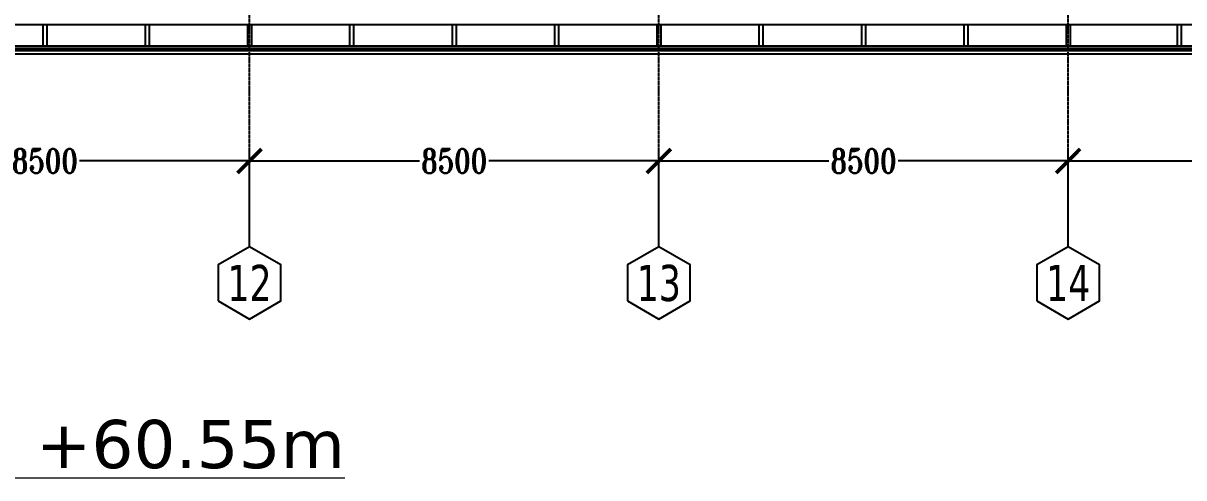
# Model space of a CAD drawing. Header units: millimetres. Extents: x -6598 to 74598, y -11659 to 33736.
# Drawn here: x 37801 to 61901, y -10573 to -1143 of the extents above; entities that cross this region are included whole.
import ezdxf
from ezdxf.enums import TextEntityAlignment as Align

# ---------------------------------------------------------------- set-up
doc = ezdxf.new("R2010")
doc.units = ezdxf.units.MM
doc.header["$LTSCALE"] = 0.95
doc.linetypes.add('DXK_LINE_DOT3', pattern=[5.9187, 2.979, -0.9799, 0.9799, -0.9799])
for name, color, linetype, lineweight in [('0-1', 7, 'Continuous', 5), ('E_B_PLACA-1', 10, 'Continuous', 25), ('E_B_PLACA-2', 254, 'Continuous', 25), ('E_VIGAS-1', 5, 'Continuous', 25), ('E_VIGAS-2', 10, 'Continuous', 25), ('HCB-TEXT-H1', 6, 'Continuous', 18)]:
    doc.layers.add(name, color=color, linetype=linetype, lineweight=lineweight)
for name, color, linetype in [('COTAS', 8, 'Continuous'), ('HCB-EJES', 1, 'Continuous'), ('HCB-ROTULOS', 2, 'Continuous')]:
    doc.layers.add(name, color=color, linetype=linetype)
doc.styles.add('ROMANT', font='romant.shx', dxfattribs={"width": 0.8})
doc.styles.add('VERDANA', font='verdana.ttf')
doc.dimstyles.new('1.125', dxfattribs={"dimscale": 0, "dimtxt": 500, "dimasz": 500, "dimexe": 4, "dimexo": 4, "dimgap": 15, "dimtad": 0, "dimdec": 0, "dimzin": 4, "dimdsep": 46, "dimtxsty": 'ROMANT', "dimblk": 'ARCHTICK', "dimcen": -10, "dimclrd": 256, "dimclrt": 3, "dimadec": 0, "dimazin": 0, "dimtfac": 1, "dimtdec": 0, "dimtix": 1, "dimtmove": 0, "dimatfit": 0, "dimldrblk": 'OBLIQUE', "dimfxl": 0.05, "dimtolj": 1, "dimtzin": 0, "dimarcsym": 0})

# ---------------------------------------------------------------- blocks, each defined once
blk = doc.blocks.new('EST_SFM_VIGA-METALICA-SECCION-C - EST_SFM_VIGA-METALICA-UPN100-1527742-_58_00m_N_E_-NIVEL-15 DOC')
at = {"layer": 'E_VIGAS-2'}
blk.add_line((-34.827, -0.032), (34.044, -0.032), dxfattribs=at)
blk = doc.blocks.new('EST_SFM_VIGA-METALICA-SECCION-C - EST_SFM_VIGA-METALICA-UPN100-1527772-_58_00m_N_E_-NIVEL-15 DOC')
at = {"layer": 'E_VIGAS-2'}
for p, q in [((34.942, 0.032), (-34.929, 0.032)), ((-34.929, -0.018), (34.942, -0.018))]:
    blk.add_line(p, q, dxfattribs=at)
blk = doc.blocks.new('EST_SFM_VIGA-METALICA-SECCION-C - EST_SFM_VIGA-METALICA-UPN160-1579051-_58_00m_N_E_-NIVEL-15 DOC')
at = {"layer": 'E_VIGAS-1'}
for p, q in [((30.107, 0.047), (-30.264, 0.047)), ((-30.269, -0.018), (30.113, -0.018))]:
    blk.add_line(p, q, dxfattribs=at)
blk = doc.blocks.new('DCTIB_CNI_EST_MOD-1A-FAC_0001_rvt-1-_58_00m_N_E_-NIVEL-15 DOC')
at = {"layer": 'E_B_PLACA-1'}
blk.add_line((-5.177, 138.995), (-75.147, 138.995), dxfattribs=at)
at = {"layer": 'E_B_PLACA-2'}
blk.add_line((-75.147, 138.995), (-5.177, 138.995), dxfattribs=at)
at = {"layer": 'E_VIGAS-1'}
for p, q in [((-35.953, 139.495), (-35.953, 139.045)), ((-35.871, 139.495), (-35.871, 139.045)), ((-33.828, 139.495), (-33.828, 139.045)), ((-33.746, 139.495), (-33.746, 139.045)), ((-31.703, 139.495), (-31.703, 139.045)), ((-31.621, 139.495), (-31.621, 139.045)), ((-29.578, 139.045), (-29.578, 139.495)), ((-29.496, 139.045), (-29.496, 139.495)), ((-27.454, 139.495), (-27.454, 139.045)), ((-27.372, 139.495), (-27.372, 139.045)), ((-25.328, 139.495), (-25.328, 139.045)), ((-25.246, 139.495), (-25.246, 139.045)), ((-23.203, 139.495), (-23.203, 139.045)), ((-23.121, 139.495), (-23.121, 139.045)), ((-21.078, 139.045), (-21.078, 139.495)), ((-20.996, 139.045), (-20.996, 139.495)), ((-18.953, 139.495), (-18.953, 139.045)), ((-18.871, 139.495), (-18.871, 139.045)), ((-16.828, 139.495), (-16.828, 139.045)), ((-16.746, 139.495), (-16.746, 139.045)), ((-14.703, 139.495), (-14.703, 139.045)), ((-14.621, 139.495), (-14.621, 139.045)), ((-12.393, 139.045), (-12.393, 139.495)), ((-12.311, 139.045), (-12.311, 139.495)), ((-35.953, 138.995), (-35.953, 138.967)), ((-35.953, 138.967), (-35.871, 138.967)), ((-35.953, 138.966), (-35.953, 138.967)), ((-35.925, 138.966), (-35.953, 138.966)), ((-35.915, 138.961), (-35.915, 138.966)), ((-35.915, 138.947), (-35.915, 138.961)), ((-35.91, 138.966), (-35.91, 138.961)), ((-35.91, 138.961), (-35.91, 138.947)), ((-35.871, 138.966), (-35.899, 138.966)), ((-35.871, 138.995), (-35.871, 138.967)), ((-35.871, 138.967), (-35.871, 138.966)), ((-33.828, 138.995), (-33.828, 138.967)), ((-33.828, 138.967), (-33.746, 138.967)), ((-33.828, 138.966), (-33.828, 138.967)), ((-33.8, 138.966), (-33.828, 138.966)), ((-33.79, 138.961), (-33.79, 138.966)), ((-33.79, 138.947), (-33.79, 138.961)), ((-33.785, 138.966), (-33.785, 138.961)), ((-33.785, 138.961), (-33.785, 138.947)), ((-33.746, 138.966), (-33.774, 138.966)), ((-33.746, 138.995), (-33.746, 138.967)), ((-33.746, 138.967), (-33.746, 138.966)), ((-31.703, 138.995), (-31.703, 138.967)), ((-31.703, 138.967), (-31.621, 138.967)), ((-31.703, 138.966), (-31.703, 138.967)), ((-31.675, 138.966), (-31.703, 138.966)), ((-31.664, 138.961), (-31.664, 138.966)), ((-31.664, 138.947), (-31.664, 138.961)), ((-31.659, 138.966), (-31.659, 138.961)), ((-31.659, 138.961), (-31.659, 138.947)), ((-31.621, 138.966), (-31.649, 138.966)), ((-31.621, 138.995), (-31.621, 138.967)), ((-31.621, 138.967), (-31.621, 138.966)), ((-29.578, 138.967), (-29.578, 138.995)), ((-29.578, 138.966), (-29.578, 138.967)), ((-29.578, 138.967), (-29.496, 138.967)), ((-29.55, 138.966), (-29.578, 138.966)), ((-29.54, 138.961), (-29.54, 138.966)), ((-29.54, 138.947), (-29.54, 138.961)), ((-29.535, 138.966), (-29.535, 138.961)), ((-29.535, 138.961), (-29.535, 138.947)), ((-29.496, 138.966), (-29.524, 138.966)), ((-29.496, 138.967), (-29.496, 138.995)), ((-29.496, 138.967), (-29.496, 138.966)), ((-27.454, 138.995), (-27.454, 138.967)), ((-27.454, 138.967), (-27.372, 138.967)), ((-27.454, 138.966), (-27.454, 138.967)), ((-27.426, 138.966), (-27.454, 138.966)), ((-27.415, 138.961), (-27.415, 138.966)), ((-27.415, 138.947), (-27.415, 138.961)), ((-27.41, 138.966), (-27.41, 138.961)), ((-27.41, 138.961), (-27.41, 138.947)), ((-27.372, 138.966), (-27.399, 138.966)), ((-27.372, 138.995), (-27.372, 138.967)), ((-27.372, 138.967), (-27.372, 138.966)), ((-25.328, 138.995), (-25.328, 138.967)), ((-25.328, 138.967), (-25.246, 138.967)), ((-25.328, 138.966), (-25.328, 138.967)), ((-25.3, 138.966), (-25.328, 138.966)), ((-25.29, 138.961), (-25.29, 138.966)), ((-25.29, 138.947), (-25.29, 138.961)), ((-25.285, 138.966), (-25.285, 138.961)), ((-25.285, 138.961), (-25.285, 138.947)), ((-25.246, 138.966), (-25.274, 138.966)), ((-25.246, 138.995), (-25.246, 138.967)), ((-25.246, 138.967), (-25.246, 138.966)), ((-23.203, 138.995), (-23.203, 138.967)), ((-23.203, 138.967), (-23.121, 138.967)), ((-23.203, 138.966), (-23.203, 138.967)), ((-23.175, 138.966), (-23.203, 138.966)), ((-23.164, 138.961), (-23.164, 138.966)), ((-23.164, 138.947), (-23.164, 138.961)), ((-23.159, 138.966), (-23.159, 138.961)), ((-23.159, 138.961), (-23.159, 138.947)), ((-23.121, 138.966), (-23.149, 138.966)), ((-23.121, 138.995), (-23.121, 138.967)), ((-23.121, 138.967), (-23.121, 138.966)), ((-21.078, 138.967), (-21.078, 138.995)), ((-21.078, 138.966), (-21.078, 138.967)), ((-21.078, 138.967), (-20.996, 138.967)), ((-21.05, 138.966), (-21.078, 138.966)), ((-21.04, 138.961), (-21.04, 138.966)), ((-21.04, 138.947), (-21.04, 138.961)), ((-21.035, 138.966), (-21.035, 138.961)), ((-21.035, 138.961), (-21.035, 138.947)), ((-20.996, 138.966), (-21.024, 138.966)), ((-20.996, 138.967), (-20.996, 138.995)), ((-20.996, 138.967), (-20.996, 138.966)), ((-18.953, 138.995), (-18.953, 138.967)), ((-18.953, 138.967), (-18.871, 138.967)), ((-18.953, 138.966), (-18.953, 138.967)), ((-18.925, 138.966), (-18.953, 138.966)), ((-18.915, 138.961), (-18.915, 138.966)), ((-18.915, 138.947), (-18.915, 138.961)), ((-18.91, 138.966), (-18.91, 138.961)), ((-18.91, 138.961), (-18.91, 138.947)), ((-18.871, 138.966), (-18.899, 138.966)), ((-18.871, 138.995), (-18.871, 138.967)), ((-18.871, 138.967), (-18.871, 138.966)), ((-16.828, 138.995), (-16.828, 138.967)), ((-16.828, 138.967), (-16.746, 138.967)), ((-16.828, 138.966), (-16.828, 138.967)), ((-16.8, 138.966), (-16.828, 138.966)), ((-16.79, 138.961), (-16.79, 138.966)), ((-16.79, 138.947), (-16.79, 138.961)), ((-16.785, 138.966), (-16.785, 138.961)), ((-16.785, 138.961), (-16.785, 138.947)), ((-16.746, 138.966), (-16.774, 138.966)), ((-16.746, 138.995), (-16.746, 138.967)), ((-16.746, 138.967), (-16.746, 138.966)), ((-14.703, 138.995), (-14.703, 138.967)), ((-14.621, 138.967), (-14.703, 138.967)), ((-14.703, 138.967), (-14.621, 138.967)), ((-14.703, 138.966), (-14.703, 138.967)), ((-14.675, 138.966), (-14.703, 138.966)), ((-14.665, 138.961), (-14.665, 138.966)), ((-14.665, 138.947), (-14.665, 138.961)), ((-14.66, 138.966), (-14.66, 138.961)), ((-14.66, 138.961), (-14.66, 138.947)), ((-14.621, 138.966), (-14.649, 138.966)), ((-14.621, 138.995), (-14.621, 138.967)), ((-14.621, 138.967), (-14.621, 138.966)), ((-12.393, 138.967), (-12.393, 138.995)), ((-12.311, 138.967), (-12.393, 138.967)), ((-12.393, 138.966), (-12.393, 138.967)), ((-12.393, 138.967), (-12.311, 138.967)), ((-12.365, 138.966), (-12.393, 138.966)), ((-12.355, 138.961), (-12.355, 138.966)), ((-12.355, 138.947), (-12.355, 138.961)), ((-12.35, 138.966), (-12.35, 138.961)), ((-12.35, 138.961), (-12.35, 138.947)), ((-12.311, 138.966), (-12.339, 138.966)), ((-12.311, 138.967), (-12.311, 138.995)), ((-12.311, 138.967), (-12.311, 138.966))]:
    blk.add_line(p, q, dxfattribs=at)
for points, knots in [([(-35.915, 138.961), (-35.915, 138.962), (-35.915, 138.963), (-35.917, 138.965), (-35.918, 138.965), (-35.92, 138.966), (-35.921, 138.966), (-35.922, 138.966), (-35.924, 138.966), (-35.925, 138.966)], [0, 0, 0, 0, 0.285714, 0.428571, 0.571429, 0.678571, 0.732143, 0.785714, 1, 1, 1, 1]), ([(-35.925, 138.966), (-35.924, 138.966), (-35.923, 138.966), (-35.92, 138.966), (-35.918, 138.965), (-35.916, 138.964), (-35.915, 138.963), (-35.915, 138.962), (-35.915, 138.961)], [0, 0, 0, 0, 0.142857, 0.285714, 0.428571, 0.571429, 0.785714, 1, 1, 1, 1]), ([(-35.91, 138.961), (-35.91, 138.962), (-35.909, 138.963), (-35.908, 138.965), (-35.906, 138.965), (-35.905, 138.966), (-35.904, 138.966), (-35.902, 138.966), (-35.9, 138.966), (-35.899, 138.966)], [0, 0, 0, 0, 0.285714, 0.428571, 0.571429, 0.678571, 0.732143, 0.785714, 1, 1, 1, 1]), ([(-35.899, 138.966), (-35.9, 138.966), (-35.901, 138.966), (-35.904, 138.966), (-35.906, 138.965), (-35.908, 138.964), (-35.909, 138.963), (-35.91, 138.962), (-35.91, 138.961)], [0, 0, 0, 0, 0.142857, 0.285714, 0.428571, 0.571429, 0.785714, 1, 1, 1, 1]), ([(-33.79, 138.961), (-33.79, 138.962), (-33.79, 138.963), (-33.792, 138.965), (-33.793, 138.965), (-33.795, 138.966), (-33.796, 138.966), (-33.797, 138.966), (-33.799, 138.966), (-33.8, 138.966)], [0, 0, 0, 0, 0.285714, 0.428571, 0.571429, 0.678571, 0.732143, 0.785714, 1, 1, 1, 1]), ([(-33.8, 138.966), (-33.799, 138.966), (-33.798, 138.966), (-33.795, 138.966), (-33.793, 138.965), (-33.791, 138.964), (-33.79, 138.963), (-33.79, 138.962), (-33.79, 138.961)], [0, 0, 0, 0, 0.142857, 0.285714, 0.428571, 0.571429, 0.785714, 1, 1, 1, 1]), ([(-33.785, 138.961), (-33.785, 138.962), (-33.784, 138.963), (-33.783, 138.965), (-33.781, 138.965), (-33.78, 138.966), (-33.779, 138.966), (-33.777, 138.966), (-33.775, 138.966), (-33.774, 138.966)], [0, 0, 0, 0, 0.285714, 0.428571, 0.571429, 0.678571, 0.732143, 0.785714, 1, 1, 1, 1]), ([(-33.774, 138.966), (-33.775, 138.966), (-33.776, 138.966), (-33.779, 138.966), (-33.781, 138.965), (-33.783, 138.964), (-33.784, 138.963), (-33.785, 138.962), (-33.785, 138.961)], [0, 0, 0, 0, 0.142857, 0.285714, 0.428571, 0.571429, 0.785714, 1, 1, 1, 1]), ([(-31.664, 138.961), (-31.664, 138.962), (-31.665, 138.963), (-31.666, 138.965), (-31.668, 138.965), (-31.669, 138.966), (-31.67, 138.966), (-31.672, 138.966), (-31.674, 138.966), (-31.675, 138.966)], [0, 0, 0, 0, 0.285714, 0.428571, 0.571429, 0.678571, 0.732143, 0.785714, 1, 1, 1, 1]), ([(-31.675, 138.966), (-31.674, 138.966), (-31.673, 138.966), (-31.67, 138.966), (-31.668, 138.965), (-31.666, 138.964), (-31.665, 138.963), (-31.664, 138.962), (-31.664, 138.961)], [0, 0, 0, 0, 0.142857, 0.285714, 0.428571, 0.571429, 0.785714, 1, 1, 1, 1]), ([(-31.659, 138.961), (-31.659, 138.962), (-31.659, 138.963), (-31.657, 138.965), (-31.656, 138.965), (-31.654, 138.966), (-31.653, 138.966), (-31.652, 138.966), (-31.65, 138.966), (-31.649, 138.966)], [0, 0, 0, 0, 0.285714, 0.428571, 0.571429, 0.678571, 0.732143, 0.785714, 1, 1, 1, 1]), ([(-31.649, 138.966), (-31.65, 138.966), (-31.651, 138.966), (-31.654, 138.966), (-31.656, 138.965), (-31.658, 138.964), (-31.659, 138.963), (-31.659, 138.962), (-31.659, 138.961)], [0, 0, 0, 0, 0.142857, 0.285714, 0.428571, 0.571429, 0.785714, 1, 1, 1, 1]), ([(-29.55, 138.966), (-29.549, 138.966), (-29.548, 138.966), (-29.545, 138.966), (-29.543, 138.965), (-29.541, 138.964), (-29.54, 138.963), (-29.54, 138.962), (-29.54, 138.961)], [0, 0, 0, 0, 0.142857, 0.285714, 0.428571, 0.571429, 0.785714, 1, 1, 1, 1]), ([(-29.54, 138.961), (-29.54, 138.962), (-29.54, 138.963), (-29.542, 138.965), (-29.543, 138.965), (-29.545, 138.966), (-29.546, 138.966), (-29.547, 138.966), (-29.549, 138.966), (-29.55, 138.966)], [0, 0, 0, 0, 0.285714, 0.428571, 0.571429, 0.678571, 0.732143, 0.785714, 1, 1, 1, 1]), ([(-29.524, 138.966), (-29.525, 138.966), (-29.526, 138.966), (-29.529, 138.966), (-29.531, 138.965), (-29.533, 138.964), (-29.534, 138.963), (-29.535, 138.962), (-29.535, 138.961)], [0, 0, 0, 0, 0.142857, 0.285714, 0.428571, 0.571429, 0.785714, 1, 1, 1, 1]), ([(-29.535, 138.961), (-29.535, 138.962), (-29.534, 138.963), (-29.533, 138.965), (-29.531, 138.965), (-29.53, 138.966), (-29.529, 138.966), (-29.527, 138.966), (-29.525, 138.966), (-29.524, 138.966)], [0, 0, 0, 0, 0.285714, 0.428571, 0.571429, 0.678571, 0.732143, 0.785714, 1, 1, 1, 1]), ([(-27.415, 138.961), (-27.415, 138.962), (-27.415, 138.963), (-27.417, 138.965), (-27.419, 138.965), (-27.42, 138.966), (-27.421, 138.966), (-27.423, 138.966), (-27.424, 138.966), (-27.426, 138.966)], [0, 0, 0, 0, 0.285714, 0.428571, 0.571429, 0.678571, 0.732143, 0.785714, 1, 1, 1, 1]), ([(-27.426, 138.966), (-27.425, 138.966), (-27.423, 138.966), (-27.421, 138.966), (-27.419, 138.965), (-27.417, 138.964), (-27.415, 138.963), (-27.415, 138.962), (-27.415, 138.961)], [0, 0, 0, 0, 0.142857, 0.285714, 0.428571, 0.571429, 0.785714, 1, 1, 1, 1]), ([(-27.41, 138.961), (-27.41, 138.962), (-27.41, 138.963), (-27.408, 138.965), (-27.407, 138.965), (-27.405, 138.966), (-27.404, 138.966), (-27.402, 138.966), (-27.401, 138.966), (-27.399, 138.966)], [0, 0, 0, 0, 0.285714, 0.428571, 0.571429, 0.678571, 0.732143, 0.785714, 1, 1, 1, 1]), ([(-27.399, 138.966), (-27.4, 138.966), (-27.402, 138.966), (-27.404, 138.966), (-27.406, 138.965), (-27.408, 138.964), (-27.41, 138.963), (-27.41, 138.962), (-27.41, 138.961)], [0, 0, 0, 0, 0.142857, 0.285714, 0.428571, 0.571429, 0.785714, 1, 1, 1, 1]), ([(-25.29, 138.961), (-25.29, 138.962), (-25.29, 138.963), (-25.292, 138.965), (-25.293, 138.965), (-25.295, 138.966), (-25.296, 138.966), (-25.297, 138.966), (-25.299, 138.966), (-25.3, 138.966)], [0, 0, 0, 0, 0.285714, 0.428571, 0.571429, 0.678571, 0.732143, 0.785714, 1, 1, 1, 1]), ([(-25.3, 138.966), (-25.299, 138.966), (-25.298, 138.966), (-25.295, 138.966), (-25.293, 138.965), (-25.291, 138.964), (-25.29, 138.963), (-25.29, 138.962), (-25.29, 138.961)], [0, 0, 0, 0, 0.142857, 0.285714, 0.428571, 0.571429, 0.785714, 1, 1, 1, 1]), ([(-25.285, 138.961), (-25.285, 138.962), (-25.284, 138.963), (-25.283, 138.965), (-25.281, 138.965), (-25.28, 138.966), (-25.279, 138.966), (-25.277, 138.966), (-25.275, 138.966), (-25.274, 138.966)], [0, 0, 0, 0, 0.285714, 0.428571, 0.571429, 0.678571, 0.732143, 0.785714, 1, 1, 1, 1]), ([(-25.274, 138.966), (-25.275, 138.966), (-25.276, 138.966), (-25.279, 138.966), (-25.281, 138.965), (-25.283, 138.964), (-25.284, 138.963), (-25.285, 138.962), (-25.285, 138.961)], [0, 0, 0, 0, 0.142857, 0.285714, 0.428571, 0.571429, 0.785714, 1, 1, 1, 1]), ([(-23.164, 138.961), (-23.164, 138.962), (-23.165, 138.963), (-23.166, 138.965), (-23.168, 138.965), (-23.169, 138.966), (-23.17, 138.966), (-23.172, 138.966), (-23.174, 138.966), (-23.175, 138.966)], [0, 0, 0, 0, 0.285714, 0.428571, 0.571429, 0.678571, 0.732143, 0.785714, 1, 1, 1, 1]), ([(-23.175, 138.966), (-23.174, 138.966), (-23.173, 138.966), (-23.17, 138.966), (-23.168, 138.965), (-23.166, 138.964), (-23.165, 138.963), (-23.164, 138.962), (-23.164, 138.961)], [0, 0, 0, 0, 0.142857, 0.285714, 0.428571, 0.571429, 0.785714, 1, 1, 1, 1]), ([(-23.159, 138.961), (-23.159, 138.962), (-23.159, 138.963), (-23.157, 138.965), (-23.156, 138.965), (-23.154, 138.966), (-23.153, 138.966), (-23.152, 138.966), (-23.15, 138.966), (-23.149, 138.966)], [0, 0, 0, 0, 0.285714, 0.428571, 0.571429, 0.678571, 0.732143, 0.785714, 1, 1, 1, 1]), ([(-23.149, 138.966), (-23.15, 138.966), (-23.151, 138.966), (-23.154, 138.966), (-23.156, 138.965), (-23.158, 138.964), (-23.159, 138.963), (-23.159, 138.962), (-23.159, 138.961)], [0, 0, 0, 0, 0.142857, 0.285714, 0.428571, 0.571429, 0.785714, 1, 1, 1, 1]), ([(-21.05, 138.966), (-21.049, 138.966), (-21.048, 138.966), (-21.045, 138.966), (-21.043, 138.965), (-21.041, 138.964), (-21.04, 138.963), (-21.04, 138.962), (-21.04, 138.961)], [0, 0, 0, 0, 0.142857, 0.285714, 0.428571, 0.571429, 0.785714, 1, 1, 1, 1]), ([(-21.04, 138.961), (-21.04, 138.962), (-21.04, 138.963), (-21.042, 138.965), (-21.043, 138.965), (-21.045, 138.966), (-21.046, 138.966), (-21.047, 138.966), (-21.049, 138.966), (-21.05, 138.966)], [0, 0, 0, 0, 0.285714, 0.428571, 0.571429, 0.678571, 0.732143, 0.785714, 1, 1, 1, 1]), ([(-21.024, 138.966), (-21.025, 138.966), (-21.026, 138.966), (-21.029, 138.966), (-21.031, 138.965), (-21.033, 138.964), (-21.034, 138.963), (-21.035, 138.962), (-21.035, 138.961)], [0, 0, 0, 0, 0.142857, 0.285714, 0.428571, 0.571429, 0.785714, 1, 1, 1, 1]), ([(-21.035, 138.961), (-21.035, 138.962), (-21.034, 138.963), (-21.033, 138.965), (-21.031, 138.965), (-21.03, 138.966), (-21.029, 138.966), (-21.027, 138.966), (-21.025, 138.966), (-21.024, 138.966)], [0, 0, 0, 0, 0.285714, 0.428571, 0.571429, 0.678571, 0.732143, 0.785714, 1, 1, 1, 1]), ([(-18.915, 138.961), (-18.915, 138.962), (-18.915, 138.963), (-18.917, 138.965), (-18.918, 138.965), (-18.92, 138.966), (-18.921, 138.966), (-18.922, 138.966), (-18.924, 138.966), (-18.925, 138.966)], [0, 0, 0, 0, 0.285714, 0.428571, 0.571429, 0.678571, 0.732143, 0.785714, 1, 1, 1, 1]), ([(-18.925, 138.966), (-18.924, 138.966), (-18.923, 138.966), (-18.92, 138.966), (-18.918, 138.965), (-18.916, 138.964), (-18.915, 138.963), (-18.915, 138.962), (-18.915, 138.961)], [0, 0, 0, 0, 0.142857, 0.285714, 0.428571, 0.571429, 0.785714, 1, 1, 1, 1]), ([(-18.91, 138.961), (-18.91, 138.962), (-18.909, 138.963), (-18.908, 138.965), (-18.906, 138.965), (-18.905, 138.966), (-18.904, 138.966), (-18.902, 138.966), (-18.9, 138.966), (-18.899, 138.966)], [0, 0, 0, 0, 0.285714, 0.428571, 0.571429, 0.678571, 0.732143, 0.785714, 1, 1, 1, 1]), ([(-18.899, 138.966), (-18.9, 138.966), (-18.901, 138.966), (-18.904, 138.966), (-18.906, 138.965), (-18.908, 138.964), (-18.909, 138.963), (-18.91, 138.962), (-18.91, 138.961)], [0, 0, 0, 0, 0.142857, 0.285714, 0.428571, 0.571429, 0.785714, 1, 1, 1, 1]), ([(-16.79, 138.961), (-16.79, 138.962), (-16.79, 138.963), (-16.792, 138.965), (-16.793, 138.965), (-16.795, 138.966), (-16.796, 138.966), (-16.797, 138.966), (-16.799, 138.966), (-16.8, 138.966)], [0, 0, 0, 0, 0.285714, 0.428571, 0.571429, 0.678571, 0.732143, 0.785714, 1, 1, 1, 1]), ([(-16.8, 138.966), (-16.799, 138.966), (-16.798, 138.966), (-16.795, 138.966), (-16.793, 138.965), (-16.791, 138.964), (-16.79, 138.963), (-16.79, 138.962), (-16.79, 138.961)], [0, 0, 0, 0, 0.142857, 0.285714, 0.428571, 0.571429, 0.785714, 1, 1, 1, 1]), ([(-16.785, 138.961), (-16.785, 138.962), (-16.784, 138.963), (-16.783, 138.965), (-16.781, 138.965), (-16.78, 138.966), (-16.779, 138.966), (-16.777, 138.966), (-16.775, 138.966), (-16.774, 138.966)], [0, 0, 0, 0, 0.285714, 0.428571, 0.571429, 0.678571, 0.732143, 0.785714, 1, 1, 1, 1]), ([(-16.774, 138.966), (-16.775, 138.966), (-16.776, 138.966), (-16.779, 138.966), (-16.781, 138.965), (-16.783, 138.964), (-16.784, 138.963), (-16.785, 138.962), (-16.785, 138.961)], [0, 0, 0, 0, 0.142857, 0.285714, 0.428571, 0.571429, 0.785714, 1, 1, 1, 1]), ([(-14.665, 138.961), (-14.665, 138.962), (-14.665, 138.963), (-14.667, 138.965), (-14.668, 138.965), (-14.67, 138.966), (-14.671, 138.966), (-14.672, 138.966), (-14.674, 138.966), (-14.675, 138.966)], [0, 0, 0, 0, 0.285714, 0.428571, 0.571429, 0.678571, 0.732143, 0.785714, 1, 1, 1, 1]), ([(-14.675, 138.966), (-14.674, 138.966), (-14.673, 138.966), (-14.67, 138.966), (-14.668, 138.965), (-14.666, 138.964), (-14.665, 138.963), (-14.665, 138.962), (-14.665, 138.961)], [0, 0, 0, 0, 0.142857, 0.285714, 0.428571, 0.571429, 0.785714, 1, 1, 1, 1]), ([(-14.66, 138.961), (-14.66, 138.962), (-14.659, 138.963), (-14.658, 138.965), (-14.656, 138.965), (-14.655, 138.966), (-14.654, 138.966), (-14.652, 138.966), (-14.65, 138.966), (-14.649, 138.966)], [0, 0, 0, 0, 0.285714, 0.428571, 0.571429, 0.678571, 0.732143, 0.785714, 1, 1, 1, 1]), ([(-14.649, 138.966), (-14.65, 138.966), (-14.651, 138.966), (-14.654, 138.966), (-14.656, 138.965), (-14.658, 138.964), (-14.659, 138.963), (-14.66, 138.962), (-14.66, 138.961)], [0, 0, 0, 0, 0.142857, 0.285714, 0.428571, 0.571429, 0.785714, 1, 1, 1, 1]), ([(-12.365, 138.966), (-12.364, 138.966), (-12.363, 138.966), (-12.36, 138.966), (-12.358, 138.965), (-12.356, 138.964), (-12.355, 138.963), (-12.355, 138.962), (-12.355, 138.961)], [0, 0, 0, 0, 0.142857, 0.285714, 0.428571, 0.571429, 0.785714, 1, 1, 1, 1]), ([(-12.355, 138.961), (-12.355, 138.962), (-12.355, 138.963), (-12.357, 138.965), (-12.358, 138.965), (-12.36, 138.966), (-12.361, 138.966), (-12.362, 138.966), (-12.364, 138.966), (-12.365, 138.966)], [0, 0, 0, 0, 0.285714, 0.428571, 0.571429, 0.678571, 0.732143, 0.785714, 1, 1, 1, 1]), ([(-12.339, 138.966), (-12.34, 138.966), (-12.341, 138.966), (-12.344, 138.966), (-12.346, 138.965), (-12.348, 138.964), (-12.349, 138.963), (-12.35, 138.962), (-12.35, 138.961)], [0, 0, 0, 0, 0.142857, 0.285714, 0.428571, 0.571429, 0.785714, 1, 1, 1, 1]), ([(-12.35, 138.961), (-12.35, 138.962), (-12.349, 138.963), (-12.348, 138.965), (-12.346, 138.965), (-12.345, 138.966), (-12.344, 138.966), (-12.342, 138.966), (-12.34, 138.966), (-12.339, 138.966)], [0, 0, 0, 0, 0.285714, 0.428571, 0.571429, 0.678571, 0.732143, 0.785714, 1, 1, 1, 1])]:
    blk.add_open_spline(points, degree=3, knots=knots, dxfattribs=at)
for name, p in [('EST_SFM_VIGA-METALICA-SECCION-C - EST_SFM_VIGA-METALICA-UPN100-1527742-_58_00m_N_E_-NIVEL-15 DOC', (-39.77, 139.527)), ('EST_SFM_VIGA-METALICA-SECCION-C - EST_SFM_VIGA-METALICA-UPN160-1579051-_58_00m_N_E_-NIVEL-15 DOC', (-40.084, 138.9)), ('EST_SFM_VIGA-METALICA-SECCION-C - EST_SFM_VIGA-METALICA-UPN100-1527772-_58_00m_N_E_-NIVEL-15 DOC', (-40.169, 139.013))]:
    blk.add_blockref(name, p, dxfattribs=at)
blk = doc.blocks.new('_ArchTick')
at = {"color": 0, "linetype": 'ByBlock', "const_width": 0.15}
blk.add_lwpolyline([(-0.5, -0.5), (0.5, 0.5)], dxfattribs=at)
blk = doc.blocks.new('*D676')
at = {"layer": 'COTAS', "color": 0, "lineweight": -2, "transparency": 16777216}
for p, q in [((34000, -5776), (34000, -3996)), ((42500, -5776), (42500, -3996))]:
    blk.add_line(p, q, dxfattribs=at)
at = {"layer": 'COTAS', "lineweight": -2, "transparency": 16777216}
for p, q in [((34000, -4000), (37530, -4000)), ((42500, -4000), (38970, -4000))]:
    blk.add_line(p, q, dxfattribs=at)
at = {"layer": 'Defpoints', "color": 0, "transparency": 16777216}
for p in [(34000, -4000), (34000, -5780), (42500, -5780)]:
    blk.add_point(p, dxfattribs=at)
at = {"layer": 'COTAS', "lineweight": -2, "transparency": 16777216, "xscale": 500, "yscale": 500, "zscale": 500, "rotation": 180}
blk.add_blockref('_ArchTick', (34000, -4000), dxfattribs=at)
at = {"layer": 'COTAS', "lineweight": -2, "transparency": 16777216, "xscale": 500, "yscale": 500, "zscale": 500}
blk.add_blockref('_ArchTick', (42500, -4000), dxfattribs=at)
at = {"layer": 'COTAS', "color": 3, "transparency": 16777216, "insert": (38250, -4000), "char_height": 500, "attachment_point": 5, "style": 'ROMANT'}
blk.add_mtext('\\A1;8500', dxfattribs=at)
blk = doc.blocks.new('_Oblique')
at = {"color": 0, "linetype": 'ByBlock', "lineweight": -2}
blk.add_line((-0.5, -0.5), (0.5, 0.5), dxfattribs=at)
blk = doc.blocks.new('*D677')
at = {"layer": 'COTAS', "color": 0, "lineweight": -2, "transparency": 16777216}
for p, q in [((42500, -5776), (42500, -3996)), ((51000, -5776), (51000, -3996))]:
    blk.add_line(p, q, dxfattribs=at)
at = {"layer": 'COTAS', "lineweight": -2, "transparency": 16777216}
for p, q in [((42500, -4000), (46030, -4000)), ((51000, -4000), (47470, -4000))]:
    blk.add_line(p, q, dxfattribs=at)
at = {"layer": 'Defpoints', "color": 0, "transparency": 16777216}
for p in [(42500, -4000), (42500, -5780), (51000, -5780)]:
    blk.add_point(p, dxfattribs=at)
at = {"layer": 'COTAS', "lineweight": -2, "transparency": 16777216, "xscale": 500, "yscale": 500, "zscale": 500, "rotation": 180}
blk.add_blockref('_ArchTick', (42500, -4000), dxfattribs=at)
at = {"layer": 'COTAS', "lineweight": -2, "transparency": 16777216, "xscale": 500, "yscale": 500, "zscale": 500}
blk.add_blockref('_ArchTick', (51000, -4000), dxfattribs=at)
at = {"layer": 'COTAS', "color": 3, "transparency": 16777216, "insert": (46750, -4000), "char_height": 500, "attachment_point": 5, "style": 'ROMANT'}
blk.add_mtext('\\A1;8500', dxfattribs=at)
blk = doc.blocks.new('*D678')
at = {"layer": 'COTAS', "color": 0, "lineweight": -2, "transparency": 16777216}
for p, q in [((51000, -5776), (51000, -3996)), ((59500, -5776), (59500, -3996))]:
    blk.add_line(p, q, dxfattribs=at)
at = {"layer": 'COTAS', "lineweight": -2, "transparency": 16777216}
for p, q in [((51000, -4000), (54530, -4000)), ((59500, -4000), (55970, -4000))]:
    blk.add_line(p, q, dxfattribs=at)
at = {"layer": 'Defpoints', "color": 0, "transparency": 16777216}
for p in [(51000, -4000), (51000, -5780), (59500, -5780)]:
    blk.add_point(p, dxfattribs=at)
at = {"layer": 'COTAS', "lineweight": -2, "transparency": 16777216, "xscale": 500, "yscale": 500, "zscale": 500, "rotation": 180}
blk.add_blockref('_ArchTick', (51000, -4000), dxfattribs=at)
at = {"layer": 'COTAS', "lineweight": -2, "transparency": 16777216, "xscale": 500, "yscale": 500, "zscale": 500}
blk.add_blockref('_ArchTick', (59500, -4000), dxfattribs=at)
at = {"layer": 'COTAS', "color": 3, "transparency": 16777216, "insert": (55250, -4000), "char_height": 500, "attachment_point": 5, "style": 'ROMANT'}
blk.add_mtext('\\A1;8500', dxfattribs=at)
blk = doc.blocks.new('*D639')
at = {"layer": 'COTAS', "color": 0, "lineweight": -2, "transparency": 16777216}
for p, q in [((59500, -5776), (59500, -3996)), ((68000, -5776), (68000, -3996))]:
    blk.add_line(p, q, dxfattribs=at)
at = {"layer": 'COTAS', "lineweight": -2, "transparency": 16777216}
for p, q in [((59500, -4000), (63030, -4000)), ((68000, -4000), (64470, -4000))]:
    blk.add_line(p, q, dxfattribs=at)
at = {"layer": 'Defpoints', "color": 0, "transparency": 16777216}
for p in [(68000, -4000), (59500, -5780), (68000, -5780)]:
    blk.add_point(p, dxfattribs=at)
at = {"layer": 'COTAS', "lineweight": -2, "transparency": 16777216, "xscale": 500, "yscale": 500, "zscale": 500, "rotation": 180}
blk.add_blockref('_ArchTick', (59500, -4000), dxfattribs=at)
at = {"layer": 'COTAS', "lineweight": -2, "transparency": 16777216, "xscale": 500, "yscale": 500, "zscale": 500}
blk.add_blockref('_ArchTick', (68000, -4000), dxfattribs=at)
at = {"layer": 'COTAS', "color": 3, "transparency": 16777216, "insert": (63750, -4000), "char_height": 500, "attachment_point": 5, "style": 'ROMANT'}
blk.add_mtext('\\A1;8500', dxfattribs=at)

msp = doc.modelspace()

# ---------------------------------------------------------------- linework, layer by layer
at = {"layer": 'HCB-EJES', "linetype": 'DXK_LINE_DOT3'}
for p, q in [((42500.1, -5780.2), (42500.1, 31280.5)), ((51000.1, -5780.2), (51000.1, 31280.5)), ((59500.1, -5780.2), (59500.1, 31280.5))]:
    msp.add_line(p, q, dxfattribs=at)
at = {"layer": 'HCB-ROTULOS'}
for points in [[(41850.6, -6905.2), (42500.1, -7280.2), (43149.6, -6905.2), (43149.6, -6155.2), (42500.1, -5780.2), (41850.6, -6155.2)], [(50350.6, -6905.2), (51000.1, -7280.2), (51649.6, -6905.2), (51649.6, -6155.2), (51000.1, -5780.2), (50350.6, -6155.2)], [(58850.6, -6905.2), (59500.1, -7280.2), (60149.6, -6905.2), (60149.6, -6155.2), (59500.1, -5780.2), (58850.6, -6155.2)]]:
    msp.add_lwpolyline(points, close=True, dxfattribs=at)

# ---------------------------------------------------------------- block references
at = {"layer": '0-1', "xscale": 1000, "yscale": 1000, "zscale": 1000}
msp.add_blockref('DCTIB_CNI_EST_MOD-1A-FAC_0001_rvt-1-_58_00m_N_E_-NIVEL-15 DOC', (74162.1, -140662.4), dxfattribs=at)

# ---------------------------------------------------------------- texts
at = {"layer": 'HCB-ROTULOS', "color": 4, "style": 'VERDANA', "width": 0.7}
for s, p in [('12', (42500.1, -6530.2)), ('13', (51000.1, -6530.2)), ('14', (59500.1, -6530.2))]:
    msp.add_text(s, height=750, dxfattribs=at).set_placement(p, align=Align.MIDDLE_CENTER)
at = {"layer": 'HCB-TEXT-H1', "style": 'VERDANA'}
msp.add_text('%%UPLANTA DE PISO 15 N.E. +60.55m', height=1000, dxfattribs=at).set_placement((32711.1, -9872.7), align=Align.MIDDLE_CENTER)

# ---------------------------------------------------------------- dimensions: what is measured, and where the dimension line sits
at = {"layer": 'COTAS'}
for base, p1, p2, picture, middle in [((34000.1, -4000), (42500.1, -5780.2), (34000.1, -5780.2), '*D676', (38250.1, -4000)), ((42500.1, -4000), (51000.1, -5780.2), (42500.1, -5780.2), '*D677', (46750.1, -4000)), ((51000.1, -4000), (59500.1, -5780.2), (51000.1, -5780.2), '*D678', (55250.1, -4000))]:
    dim = msp.add_linear_dim(base=base, p1=p1, p2=p2, dimstyle='1.125', override={"dimscale": 1}, dxfattribs=at)
    dim.commit()
    dim.dimension.update_dxf_attribs({"geometry": picture, "text_midpoint": middle})
dim = msp.add_linear_dim(base=(68000.1, -4000), p1=(59500.1, -5780.2), p2=(68000.1, -5780.2), angle=180, dimstyle='1.125', override={"dimscale": 1}, dxfattribs=at)
dim.commit()
dim.dimension.update_dxf_attribs({"geometry": '*D639', "text_midpoint": (63750.1, -4000)})

doc.saveas('drawing.dxf')
